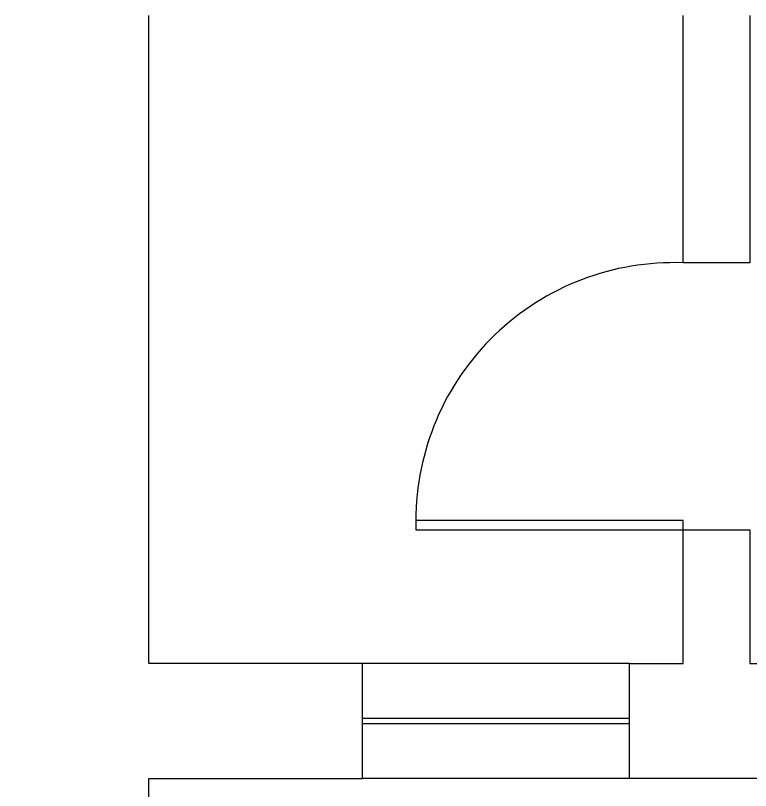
# Model space of a CAD drawing. Header units: metres. Extents: x -367 to 374, y -238 to 224.
# Drawn here: x 356.271 to 359.022, y 199.815 to 202.716 of the extents above; entities that cross this region are included whole.
import ezdxf
from ezdxf.enums import TextEntityAlignment as Align

# ---------------------------------------------------------------- set-up
doc = ezdxf.new("R2010")
doc.units = ezdxf.units.M
doc.layers.add('ELE-ALIMENTADORES', color=160, linetype='Continuous')
doc.layers.add('LA_BAU_BASES GERAIS_R00$0$BASE', color=253, linetype='Continuous')
doc.styles.add('LA_BAU_BASES GERAIS_R00$0$R60-125-RS', font='romans.shx', dxfattribs={"height": 0.19})
doc.styles.add('LA_BAU_BASES GERAIS_R00$0$R80-100-RS', font='romans.shx', dxfattribs={"height": 0.203})

# ---------------------------------------------------------------- blocks, each defined once
blk = doc.blocks.new('LA_BAU_BASES GERAIS_R00$0$LA_BAU_ALVENARIA SUPERIOR_R01')
at = {"layer": 'LA_BAU_BASES GERAIS_R00$0$BASE', "linetype": 'Continuous'}
for p, q in [((258.57, 200.29), (257.57, 200.29)), ((258.57, 200.085), (257.57, 200.085)), ((258.57, 200.065), (257.57, 200.065)), ((258.57, 199.86), (257.57, 199.86))]:
    blk.add_line(p, q, dxfattribs=at)
for points in [[(256.15, 202.7156), (256.15, 193.4), (258.7, 193.4), (258.7, 193.55), (256.77, 193.55), (256.77, 197.55), (257.2486, 197.55), (257.2486, 197.8), (256.77, 197.8), (256.77, 199.86), (257.57, 199.86), (257.57, 200.29), (256.77, 200.29), (256.77, 202.7156)], [(259.02, 202.7156), (259.02, 201.79), (258.77, 201.79), (258.77, 202.7156)]]:
    blk.add_lwpolyline(points, dxfattribs=at)
for points in [[(257.77, 200.79), (258.77, 200.79), (258.77, 200.825), (257.77, 200.825)], [(259.12, 199.86), (258.57, 199.86), (258.57, 200.29), (258.77, 200.29), (258.77, 200.79), (259.02, 200.79), (259.02, 200.29), (259.12, 200.29)]]:
    blk.add_lwpolyline(points, close=True, dxfattribs=at)
blk.add_arc((258.7356, 200.825), 0.9656, 87.9591, 180, dxfattribs=at)
blk = doc.blocks.new('LA_BAU_BASES GERAIS_R00')
at = {"layer": 'LA_BAU_BASES GERAIS_R00$0$BASE'}
blk.add_blockref('LA_BAU_BASES GERAIS_R00$0$LA_BAU_ALVENARIA SUPERIOR_R01', (100, 0), dxfattribs=at)
at = {"layer": 'LA_BAU_BASES GERAIS_R00$0$BASE', "style": 'LA_BAU_BASES GERAIS_R00$0$R60-125-RS'}
for p in [(242.7816, 218.9192), (358.6366, 192.9642)]:
    blk.add_attdef('S', text='', height=0.19, rotation=90, dxfattribs=at).set_placement(p, align=Align.MIDDLE_CENTER)
at = {"layer": 'LA_BAU_BASES GERAIS_R00$0$BASE', "style": 'LA_BAU_BASES GERAIS_R00$0$R80-100-RS'}
blk.add_attdef('ACESSO', text='', height=0.203, dxfattribs=at).set_placement((365.9223, 191.9868), align=Align.TOP_CENTER)
at = {"layer": 'LA_BAU_BASES GERAIS_R00$0$BASE', "style": 'LA_BAU_BASES GERAIS_R00$0$R60-125-RS'}
blk.add_attdef('S', text='', height=0.19, dxfattribs=at).set_placement((266.1142, 180.9134), align=Align.MIDDLE_CENTER)

msp = doc.modelspace()

# ---------------------------------------------------------------- block references
at = {"layer": 'ELE-ALIMENTADORES', "color": 2}
msp.add_blockref('LA_BAU_BASES GERAIS_R00', (0, 0), dxfattribs=at)

doc.saveas('drawing.dxf')
